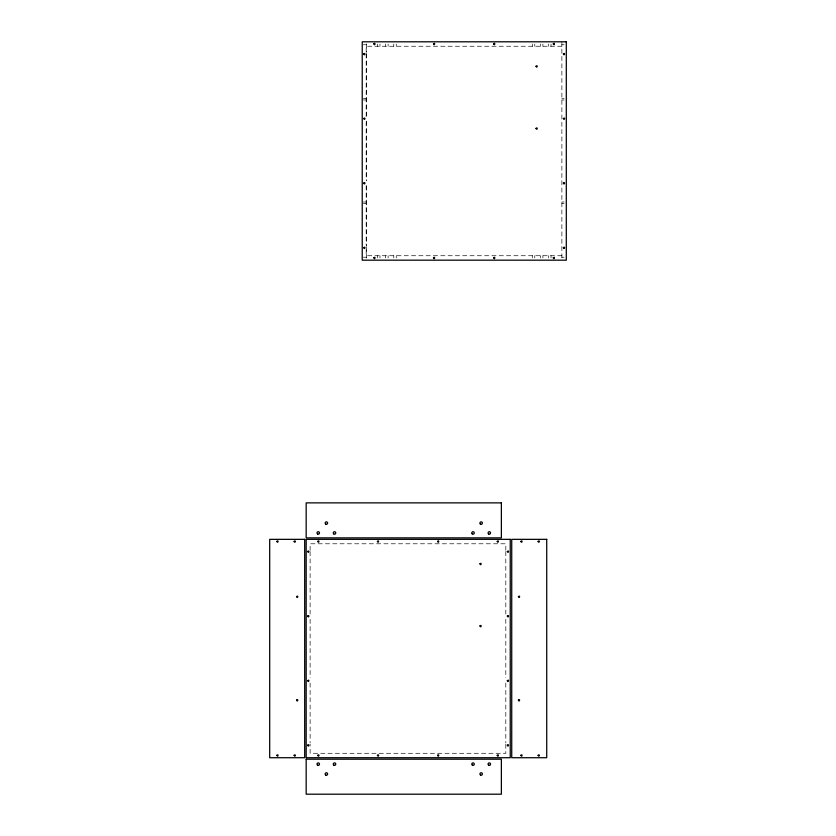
<?xml version="1.0" encoding="UTF-8"?>
<svg xmlns="http://www.w3.org/2000/svg" width="836" height="836" viewBox="0 0 836 836"><rect width="100%" height="100%" fill="white"/><g stroke="black" fill="none" stroke-linecap="round" stroke-linejoin="round"><path stroke-width="0.63" stroke-dasharray="4.18 3.13" d="M363.336 44.757L366.67 44.757M561.876 44.757L564.091 44.757M561.876 46.241L366.178 46.241L366.178 52.741M363.336 98.491L366.67 98.491M561.876 98.491L564.091 98.491M363.336 99.965L366.67 99.965M561.876 99.965L564.091 99.965M363.336 202.009L366.67 202.009M561.876 202.009L564.091 202.009M363.336 203.482L366.67 203.482M561.876 203.482L564.091 203.482M561.876 255.732L366.178 255.732L366.178 246.63M363.336 257.216L366.67 257.216M561.876 257.216L564.091 257.216M561.876 41.8L561.876 258.146M551.028 44.015L551.028 46.241M551.028 255.732L551.028 257.958M548.562 44.015L548.562 46.241M548.562 255.732L548.562 257.958M542.888 44.015L542.888 46.241M542.888 255.732L542.888 257.958M540.432 44.015L540.432 46.241M540.432 255.732L540.432 257.958M534.758 44.015L534.758 46.241M534.758 255.732L534.758 257.958M532.292 44.015L532.292 46.241M532.292 255.732L532.292 257.958M505.811 550.297L505.811 543.787L310.114 543.787L310.114 550.297M505.811 551.593L505.811 614.052M505.811 619.257L505.811 677.818M505.811 683.022L505.811 742.88M505.811 744.176L505.811 753.288L310.114 753.288L310.114 744.176M396.243 44.015L396.243 46.241M396.243 255.732L396.243 257.958M393.777 44.015L393.777 46.241M393.777 255.732L393.777 257.958M388.113 44.015L388.113 46.241M388.113 255.732L388.113 257.958M385.647 44.015L385.647 46.241M385.647 255.732L385.647 257.958M379.972 44.015L379.972 46.241M379.972 255.732L379.972 257.958M377.506 44.015L377.506 46.241M377.506 255.732L377.506 257.958M366.67 43.827L366.67 52.198M366.67 53.494L366.67 115.891M366.67 121.095L366.67 180.879M366.67 186.083L366.67 245.878M366.67 247.174L366.67 258.146M366.178 54.047L366.178 116.507M366.178 121.711L366.178 180.262M366.178 185.467L366.178 245.324M310.114 551.593L310.114 614.052M310.114 619.257L310.114 677.818M310.114 683.022L310.114 742.88"/><path stroke-width="1.25" d="M306.175 759.203L306.175 794.2L501.37 794.2L501.37 759.203L306.175 759.203M276.862 541.373C277.771 544.205 279.057 539.387 276.862 541.373M294.115 541.373C295.024 544.205 296.31 539.387 294.115 541.373M363.733 53.932C364.642 56.754 365.928 51.937 363.733 53.932M296.581 596.59C297.491 599.412 298.776 594.595 296.581 596.59M276.862 755.316C277.771 758.137 279.057 753.32 276.862 755.316M363.733 118.503C364.642 121.335 365.928 116.517 363.733 118.503M373.838 43.827C374.747 46.649 376.033 41.831 373.838 43.827M307.679 551.478C308.578 554.31 309.874 549.492 307.679 551.478M363.733 183.084C364.642 185.905 365.928 181.088 363.733 183.084M296.581 700.108C297.491 702.93 298.776 698.112 296.581 700.108M307.679 616.059C308.578 618.88 309.874 614.063 307.679 616.059M317.784 541.373C318.683 544.205 319.979 539.387 317.784 541.373M294.115 755.316C295.024 758.137 296.31 753.32 294.115 755.316M363.733 247.655C364.642 250.476 365.928 245.669 363.733 247.655M307.679 680.629C308.578 683.461 309.874 678.644 307.679 680.629M307.679 745.21C308.578 748.032 309.874 743.214 307.679 745.21M373.838 257.76C374.747 260.581 376.033 255.774 373.838 257.76M317.784 755.316C318.683 758.137 319.979 753.32 317.784 755.316M433.487 43.827C434.386 46.649 435.681 41.831 433.487 43.827M377.423 541.373C378.332 544.205 379.617 539.387 377.423 541.373M433.487 257.76C434.386 260.581 435.681 255.774 433.487 257.76M377.423 755.316C378.332 758.137 379.617 753.32 377.423 755.316M493.627 43.827C494.525 46.649 495.821 41.831 493.627 43.827M437.562 541.373C438.472 544.205 439.757 539.387 437.562 541.373M493.627 257.76C494.525 260.581 495.821 255.774 493.627 257.76M437.562 755.316C438.472 758.137 439.757 753.32 437.562 755.316M536.012 66.253C536.921 69.074 538.217 64.267 536.012 66.253M536.012 128.368C536.921 131.189 538.217 126.372 536.012 128.368M479.958 563.809C480.867 566.63 482.153 561.813 479.958 563.809M553.265 43.827C554.174 46.649 555.47 41.831 553.265 43.827M479.958 625.913C480.867 628.745 482.153 623.928 479.958 625.913M497.211 541.373C498.11 544.205 499.405 539.387 497.211 541.373M563.37 53.932C564.279 56.754 565.575 51.937 563.37 53.932M563.37 118.503C564.279 121.335 565.575 116.517 563.37 118.503M507.316 551.478C508.225 554.31 509.511 549.492 507.316 551.478M553.265 257.76C554.174 260.581 555.47 255.774 553.265 257.76M563.37 183.084C564.279 185.905 565.575 181.088 563.37 183.084M507.316 616.059C508.225 618.88 509.511 614.063 507.316 616.059M520.87 541.373C521.779 544.205 523.064 539.387 520.87 541.373M563.37 247.655C564.279 250.476 565.575 245.669 563.37 247.655M497.211 755.316C498.11 758.137 499.405 753.32 497.211 755.316M507.316 680.629C508.225 683.461 509.511 678.644 507.316 680.629M518.404 596.59C519.313 599.412 520.598 594.595 518.404 596.59M507.316 745.21C508.225 748.032 509.511 743.214 507.316 745.21M538.123 541.373C539.032 544.205 540.317 539.387 538.123 541.373M518.404 700.108C519.313 702.93 520.598 698.112 518.404 700.108M520.87 755.316C521.779 758.137 523.064 753.32 520.87 755.316M538.123 755.316C539.032 758.137 540.317 753.32 538.123 755.316M566.306 41.8L362.228 41.8L362.228 260.174L566.306 260.174L566.306 41.8M501.37 502.875L306.175 502.875L306.175 537.872L501.37 537.872L501.37 502.875M304.691 539.345L269.694 539.345L269.694 757.719L304.691 757.719L304.691 539.345M510.242 539.345L306.175 539.345L306.175 757.719L510.242 757.719L510.242 539.345M546.723 539.345L511.726 539.345L511.726 757.719L546.723 757.719L546.723 539.345M317.628 765.201A1.233 1.233 0 0 0 319.477 764.135A1.233 1.233 0 0 0 317.628 763.059A1.233 1.233 0 0 0 317.628 765.201M325.768 775.056A1.233 1.233 0 0 0 327.618 773.99A1.233 1.233 0 0 0 325.768 772.924A1.233 1.233 0 0 0 325.768 775.056M333.898 765.201A1.233 1.233 0 0 0 335.748 764.135A1.233 1.233 0 0 0 333.898 763.059A1.233 1.233 0 0 0 333.898 765.201M480.543 775.056A1.233 1.233 0 0 0 482.393 773.99A1.233 1.233 0 0 0 480.543 772.924A1.233 1.233 0 0 0 480.543 775.056M472.413 765.201A1.233 1.233 0 0 0 474.263 764.135A1.233 1.233 0 0 0 472.413 763.059A1.233 1.233 0 0 0 472.413 765.201M488.684 765.201A1.233 1.233 0 0 0 490.533 764.135A1.233 1.233 0 0 0 488.684 763.059A1.233 1.233 0 0 0 488.684 765.201M488.684 534.005A1.233 1.233 0 0 0 490.533 532.94A1.233 1.233 0 0 0 488.684 531.874A1.233 1.233 0 0 0 488.684 534.005M480.292 523.953A1.233 1.233 0 0 0 482.351 523.399A1.233 1.233 0 0 0 480.846 521.894A1.233 1.233 0 0 0 480.292 523.953M472.162 533.817A1.233 1.233 0 0 0 474.221 533.264A1.233 1.233 0 0 0 472.716 531.748A1.233 1.233 0 0 0 472.162 533.817M325.768 524.151A1.233 1.233 0 0 0 327.618 523.085A1.233 1.233 0 0 0 325.768 522.019A1.233 1.233 0 0 0 325.768 524.151M333.648 533.817A1.233 1.233 0 0 0 335.706 533.264A1.233 1.233 0 0 0 334.191 531.748A1.233 1.233 0 0 0 333.648 533.817M317.628 534.005A1.233 1.233 0 0 0 319.477 532.94A1.233 1.233 0 0 0 317.628 531.874A1.233 1.233 0 0 0 317.628 534.005"/></g></svg>
